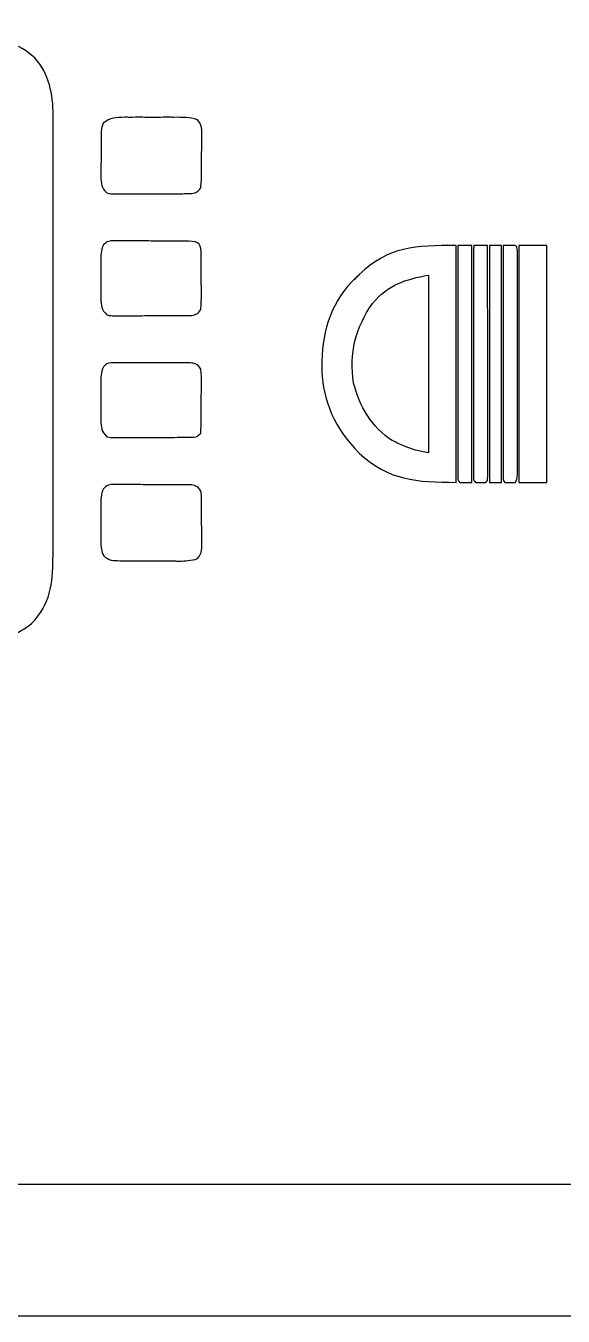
# Model space of a CAD drawing. Header units: millimetres. Extents: x -1.6 to 23.4, y 21.2 to 36.
# Drawn here: x 6.43 to 10.51, y 21.19 to 30.99 of the extents above; entities that cross this region are included whole.
import ezdxf

# ---------------------------------------------------------------- set-up
doc = ezdxf.new("R2010")
doc.units = ezdxf.units.MM
doc.layers.get('0').update_dxf_attribs({"linetype": 'CONTINUOUS'})

msp = doc.modelspace()

# ---------------------------------------------------------------- linework, layer by layer
for points in [[(-1.5704, 36.0423), (23.4296, 36.0423), (23.4296, 21.1923), (-1.5704, 21.1923)], [(-0.5704, 35.0423), (22.4296, 35.0423), (22.4296, 22.1923), (-0.5704, 22.1923)]]:
    msp.add_lwpolyline(points, close=True)
for points in [[(6.4958, 30.7506), (6.3675, 30.8634), (6.2497, 30.8928), (6.0842, 30.8923)], [(6.6363, 30.3142), (6.6356, 30.4728), (6.6056, 30.6287), (6.4958, 30.7506)], [(6.6361, 30.2728), (6.6362, 30.2865), (6.6363, 30.3001), (6.6363, 30.3142)], [(7.1812, 30.299), (7.116, 30.2983), (7.0688, 30.2975), (7.0165, 30.2538)], [(7.2199, 30.2987), (7.2008, 30.2988), (7.2008, 30.2988), (7.1812, 30.299)], [(7.3016, 30.2989), (7.2743, 30.2988), (7.2471, 30.2988), (7.2199, 30.2987)], [(7.4298, 30.2986), (7.3871, 30.2984), (7.3443, 30.2986), (7.3016, 30.2989)], [(7.5138, 30.2988), (7.4858, 30.2989), (7.4578, 30.2988), (7.4298, 30.2986)], [(7.5539, 30.2987), (7.5341, 30.2988), (7.5341, 30.2988), (7.5138, 30.2988)], [(7.7324, 30.2801), (7.6726, 30.2995), (7.6164, 30.2991), (7.5539, 30.2987)], [(6.6362, 30.1307), (6.6363, 30.1781), (6.6362, 30.2255), (6.6361, 30.2728)], [(7.0165, 30.2538), (6.9965, 30.2137), (7.0009, 30.1721), (7.0006, 30.1282)], [(7.7659, 30.1756), (7.7653, 30.2206), (7.7639, 30.2468), (7.7324, 30.2801)], [(6.6361, 29.9999), (6.6361, 30.0435), (6.6361, 30.0871), (6.6362, 30.1307)], [(7.0004, 30.0984), (7.0002, 30.0776), (7.0002, 30.0568), (7.0001, 30.036)], [(7.0006, 30.1282), (7.0005, 30.1184), (7.0004, 30.1085), (7.0004, 30.0984)], [(7.7651, 30.0782), (7.7652, 30.1002), (7.7652, 30.1222), (7.7652, 30.1442)], [(7.7652, 30.1442), (7.7654, 30.1546), (7.7656, 30.165), (7.7659, 30.1756)], [(6.6361, 29.7433), (6.6362, 29.8288), (6.6362, 29.9144), (6.6361, 29.9999)], [(7.0001, 30.036), (7, 30.0043), (6.9996, 29.9725), (6.9991, 29.9407)], [(7.764, 29.9742), (7.764, 30.0089), (7.7645, 30.0435), (7.7651, 30.0782)], [(6.9991, 29.9407), (6.9991, 29.9205), (6.999, 29.9003), (6.9989, 29.8801)], [(7.7635, 29.8738), (7.7636, 29.8845), (7.7637, 29.8953), (7.7638, 29.9063)], [(7.7638, 29.9063), (7.764, 29.9289), (7.764, 29.9516), (7.764, 29.9742)], [(6.9989, 29.8801), (6.9988, 29.8706), (6.9986, 29.8612), (6.9984, 29.8514)], [(6.9984, 29.8514), (6.9987, 29.7955), (7.0034, 29.7646), (7.043, 29.7246)], [(7.7573, 29.7643), (7.7616, 29.8018), (7.7635, 29.8363), (7.7635, 29.8738)], [(6.6359, 29.4419), (6.6359, 29.5423), (6.6359, 29.6428), (6.6361, 29.7433)], [(7.043, 29.7246), (7.0731, 29.718), (7.0731, 29.718), (7.1088, 29.7179)], [(7.1088, 29.7179), (7.1222, 29.7178), (7.1355, 29.7177), (7.1493, 29.7176)], [(7.1493, 29.7176), (7.1637, 29.7177), (7.1782, 29.7179), (7.193, 29.718)], [(7.193, 29.718), (7.2079, 29.718), (7.2227, 29.718), (7.238, 29.718)], [(7.238, 29.718), (7.2693, 29.718), (7.3007, 29.7181), (7.332, 29.7184)], [(7.332, 29.7184), (7.3801, 29.7188), (7.4282, 29.7187), (7.4763, 29.7185)], [(7.4763, 29.7185), (7.5067, 29.7186), (7.5371, 29.7187), (7.5676, 29.7188)], [(7.5676, 29.7188), (7.582, 29.7188), (7.5964, 29.7188), (7.6113, 29.7187)], [(7.6113, 29.7187), (7.6247, 29.7189), (7.6381, 29.7191), (7.6518, 29.7192)], [(7.6518, 29.7192), (7.6695, 29.7193), (7.6695, 29.7193), (7.6875, 29.7195)], [(7.6875, 29.7195), (7.7241, 29.7257), (7.7359, 29.7342), (7.7573, 29.7643)], [(6.6356, 28.9047), (6.6358, 29.0837), (6.6359, 29.2628), (6.6359, 29.4419)], [(7.0192, 29.3302), (6.9959, 29.2878), (6.9976, 29.2467), (6.998, 29.1996)], [(7.0737, 29.3607), (7.043, 29.3542), (7.043, 29.3542), (7.0192, 29.3302)], [(7.1102, 29.3606), (7.0981, 29.3606), (7.0861, 29.3607), (7.0737, 29.3607)], [(7.1517, 29.3608), (7.138, 29.3608), (7.1243, 29.3607), (7.1102, 29.3606)], [(7.1964, 29.3603), (7.1743, 29.3605), (7.1743, 29.3605), (7.1517, 29.3608)], [(7.2897, 29.3601), (7.2586, 29.3602), (7.2275, 29.3602), (7.1964, 29.3603)], [(7.4372, 29.3591), (7.388, 29.3591), (7.3389, 29.3596), (7.2897, 29.3601)], [(7.5333, 29.3589), (7.5013, 29.359), (7.4692, 29.3591), (7.4372, 29.3591)], [(7.5792, 29.3586), (7.5565, 29.3587), (7.5565, 29.3587), (7.5333, 29.3589)], [(7.624, 29.3585), (7.6092, 29.3586), (7.5944, 29.3586), (7.5792, 29.3586)], [(7.6654, 29.358), (7.6449, 29.3583), (7.6449, 29.3583), (7.624, 29.3585)], [(7.7614, 29.2511), (7.7603, 29.3342), (7.7491, 29.3573), (7.6654, 29.358)], [(9.6994, 29.3253), (9.3899, 29.3253), (9.1854, 29.3196), (8.9621, 29.1043)], [(9.6994, 27.5261), (9.6994, 28.1199), (9.6994, 28.7136), (9.6994, 29.3253)], [(9.7126, 29.3253), (9.7123, 29.0927), (9.7121, 28.8601), (9.7119, 28.6274)], [(9.8185, 29.3253), (9.7835, 29.3253), (9.7486, 29.3253), (9.7126, 29.3253)], [(9.8185, 27.5261), (9.8185, 28.1199), (9.8185, 28.7136), (9.8185, 29.3253)], [(9.8317, 29.3253), (9.8314, 29.0927), (9.8312, 28.8601), (9.831, 28.6274)], [(9.9375, 29.3253), (9.9026, 29.3253), (9.8677, 29.3253), (9.8317, 29.3253)], [(9.9382, 28.6594), (9.9381, 28.8814), (9.9378, 29.1033), (9.9375, 29.3253)], [(10.0434, 29.3253), (10.0128, 29.3253), (9.9822, 29.3253), (9.9508, 29.3253)], [(9.9508, 29.3253), (9.9508, 28.7316), (9.9508, 28.1379), (9.9508, 27.5261)], [(10.0434, 27.5261), (10.0434, 28.1199), (10.0434, 28.7136), (10.0434, 29.3253)], [(10.0566, 29.3253), (10.0563, 29.0927), (10.056, 28.8601), (10.0559, 28.6274)], [(10.1021, 29.3261), (10.0871, 29.3259), (10.0721, 29.3256), (10.0566, 29.3253)], [(10.1641, 29.2831), (10.1613, 29.332), (10.1531, 29.3252), (10.1021, 29.3261)], [(10.3873, 29.3253), (10.3175, 29.3253), (10.2476, 29.3253), (10.1757, 29.3253)], [(10.1757, 29.3253), (10.1757, 28.7316), (10.1757, 28.1379), (10.1757, 27.5261)], [(10.3873, 27.5261), (10.3873, 28.1199), (10.3873, 28.7136), (10.3873, 29.3253)], [(7.7613, 29.2194), (7.7613, 29.2299), (7.7613, 29.2403), (7.7614, 29.2511)], [(7.7616, 29.1533), (7.7615, 29.1754), (7.7614, 29.1974), (7.7613, 29.2194)], [(10.1641, 29.2439), (10.1641, 29.2568), (10.1641, 29.2697), (10.1641, 29.2831)], [(10.1642, 29.1991), (10.1642, 29.2212), (10.1642, 29.2212), (10.1641, 29.2439)], [(6.998, 29.1996), (6.998, 29.1898), (6.9979, 29.18), (6.9979, 29.1699)], [(6.9979, 29.1699), (6.9979, 29.1493), (6.9979, 29.1286), (6.9981, 29.108)], [(7.7618, 29.0489), (7.7615, 29.0837), (7.7615, 29.1185), (7.7616, 29.1533)], [(10.1641, 29.1495), (10.1642, 29.1658), (10.1642, 29.1822), (10.1642, 29.1991)], [(10.1642, 28.9856), (10.1643, 29.0403), (10.1642, 29.0949), (10.1641, 29.1495)], [(6.9981, 29.108), (6.9983, 29.0765), (6.9981, 29.0449), (6.9979, 29.0134)], [(6.9979, 29.0134), (6.9979, 28.9933), (6.9979, 28.9732), (6.998, 28.9532)], [(7.7622, 28.9808), (7.7621, 29.0035), (7.762, 29.0262), (7.7618, 29.0489)], [(8.9042, 29.0473), (8.7324, 28.8722), (8.6769, 28.6405), (8.6766, 28.4028)], [(8.9321, 29.074), (8.9229, 29.0652), (8.9137, 29.0564), (8.9042, 29.0473)], [(8.9621, 29.1043), (8.9473, 29.0893), (8.9473, 29.0893), (8.9321, 29.074)], [(9.0639, 28.8859), (9.1775, 29.0261), (9.3137, 29.0688), (9.4877, 29.1004)], [(9.4877, 29.1004), (9.4877, 28.6551), (9.4877, 28.2098), (9.4877, 27.751)], [(6.998, 28.9532), (6.9979, 28.9391), (6.9979, 28.9391), (6.9978, 28.9247)], [(6.9978, 28.9247), (6.9986, 28.8692), (7.0038, 28.8383), (7.043, 28.7985)], [(7.7573, 28.8382), (7.7611, 28.8759), (7.7626, 28.9106), (7.7621, 28.9482)], [(7.7621, 28.9482), (7.7622, 28.959), (7.7622, 28.9697), (7.7622, 28.9808)], [(10.1642, 28.8386), (10.1642, 28.8876), (10.1642, 28.9366), (10.1642, 28.9856)], [(6.6353, 28.3819), (6.6353, 28.5562), (6.6354, 28.7304), (6.6356, 28.9047)], [(7.6875, 28.7934), (7.7241, 28.7996), (7.736, 28.8082), (7.7573, 28.8382)], [(8.9189, 28.2802), (8.8845, 28.5075), (8.9314, 28.698), (9.0639, 28.8859)], [(10.1642, 28.5925), (10.1642, 28.6745), (10.1642, 28.7566), (10.1642, 28.8386)], [(7.043, 28.7985), (7.0731, 28.7919), (7.0731, 28.7919), (7.1088, 28.7919)], [(7.1088, 28.7919), (7.1222, 28.7918), (7.1355, 28.7917), (7.1493, 28.7915)], [(7.1493, 28.7915), (7.1637, 28.7917), (7.1782, 28.7918), (7.193, 28.792)], [(7.193, 28.792), (7.2079, 28.792), (7.2227, 28.7919), (7.238, 28.7919)], [(7.238, 28.7919), (7.2693, 28.7919), (7.3007, 28.7921), (7.332, 28.7924)], [(7.332, 28.7924), (7.3801, 28.7928), (7.4282, 28.7926), (7.4763, 28.7925)], [(7.4763, 28.7925), (7.5067, 28.7926), (7.5371, 28.7927), (7.5676, 28.7928)], [(7.5676, 28.7928), (7.582, 28.7928), (7.5964, 28.7927), (7.6113, 28.7927)], [(7.6113, 28.7927), (7.6247, 28.7929), (7.6381, 28.793), (7.6518, 28.7932)], [(7.6518, 28.7932), (7.6695, 28.7933), (7.6695, 28.7933), (7.6875, 28.7934)], [(9.7119, 28.6274), (9.7119, 28.5194), (9.7118, 28.4114), (9.7116, 28.3034)], [(9.831, 28.6274), (9.8309, 28.5194), (9.8308, 28.4114), (9.8307, 28.3034)], [(9.9385, 28.3358), (9.9383, 28.4436), (9.9383, 28.5515), (9.9382, 28.6594)], [(10.0559, 28.6274), (10.0558, 28.5194), (10.0557, 28.4114), (10.0556, 28.3034)], [(10.1641, 28.3056), (10.1641, 28.4013), (10.1641, 28.4969), (10.1642, 28.5925)], [(7.0731, 28.4348), (7.043, 28.4281), (7.043, 28.4281), (7.0193, 28.4042)], [(7.1088, 28.4348), (7.0911, 28.4348), (7.0911, 28.4348), (7.0731, 28.4348)], [(7.1493, 28.4351), (7.1359, 28.435), (7.1226, 28.4349), (7.1088, 28.4348)], [(7.193, 28.4347), (7.1714, 28.4349), (7.1714, 28.4349), (7.1493, 28.4351)], [(7.2843, 28.4347), (7.2539, 28.4347), (7.2235, 28.4347), (7.193, 28.4347)], [(7.4286, 28.434), (7.3805, 28.4339), (7.3324, 28.4343), (7.2843, 28.4347)], [(7.5227, 28.4341), (7.4913, 28.4342), (7.4599, 28.4341), (7.4286, 28.434)], [(7.5676, 28.4339), (7.5528, 28.4339), (7.5379, 28.434), (7.5227, 28.4341)], [(7.6113, 28.434), (7.5969, 28.4339), (7.5825, 28.4339), (7.5676, 28.4339)], [(7.6518, 28.4335), (7.6318, 28.4337), (7.6318, 28.4337), (7.6113, 28.434)], [(7.7413, 28.411), (7.71, 28.4336), (7.6903, 28.4332), (7.6518, 28.4335)], [(6.6353, 28.3493), (6.6353, 28.3601), (6.6353, 28.3708), (6.6353, 28.3819)], [(6.6353, 28.3168), (6.6353, 28.3275), (6.6353, 28.3383), (6.6353, 28.3493)], [(7.0193, 28.4042), (6.9958, 28.3618), (6.9976, 28.3207), (6.998, 28.2735)], [(7.7625, 28.31), (7.7619, 28.382), (7.7619, 28.382), (7.7413, 28.411)], [(8.6766, 28.4028), (8.6802, 28.1442), (8.7799, 27.9316), (8.9616, 27.7477)], [(9.9388, 28.0514), (9.9387, 28.1462), (9.9386, 28.241), (9.9385, 28.3358)], [(6.6351, 27.7187), (6.6353, 27.918), (6.6353, 28.1174), (6.6353, 28.3168)], [(6.998, 28.2735), (6.998, 28.2637), (6.9979, 28.2539), (6.9979, 28.2439)], [(6.9979, 28.2439), (6.9979, 28.2232), (6.9979, 28.2026), (6.9981, 28.182)], [(7.7621, 28.2784), (7.7623, 28.2888), (7.7624, 28.2993), (7.7625, 28.31)], [(7.7621, 28.2122), (7.7622, 28.2343), (7.7622, 28.2564), (7.7621, 28.2784)], [(9.2126, 27.8443), (9.0606, 27.9369), (8.9614, 28.1114), (8.9189, 28.2802)], [(9.7116, 28.3034), (9.7115, 28.2093), (9.7114, 28.1152), (9.7114, 28.0211)], [(9.8307, 28.3034), (9.8306, 28.2093), (9.8305, 28.1152), (9.8305, 28.0211)], [(10.0556, 28.3034), (10.0555, 28.2093), (10.0554, 28.1152), (10.0553, 28.0211)], [(10.1642, 28.0577), (10.1642, 28.1404), (10.1642, 28.223), (10.1641, 28.3056)], [(6.9981, 28.182), (6.9983, 28.1504), (6.9981, 28.1189), (6.9979, 28.0874)], [(7.7615, 28.1079), (7.7615, 28.1427), (7.7618, 28.1775), (7.7621, 28.2122)], [(6.9979, 28.0874), (6.9979, 28.0673), (6.9979, 28.0472), (6.998, 28.0271)], [(7.7613, 28.0072), (7.7614, 28.018), (7.7614, 28.0287), (7.7615, 28.0397)], [(7.7615, 28.0397), (7.7616, 28.0625), (7.7616, 28.0852), (7.7615, 28.1079)], [(9.9389, 27.9013), (9.9388, 27.9514), (9.9388, 28.0014), (9.9388, 28.0514)], [(10.1642, 27.9101), (10.1642, 27.9593), (10.1642, 28.0085), (10.1642, 28.0577)], [(6.998, 28.0271), (6.9979, 28.013), (6.9979, 28.013), (6.9978, 27.9986)], [(6.9978, 27.9986), (6.9986, 27.9432), (7.0037, 27.9122), (7.043, 27.8725)], [(7.7573, 27.899), (7.7601, 27.9355), (7.7614, 27.9707), (7.7613, 28.0072)], [(9.7114, 28.0211), (9.7114, 27.9712), (9.7113, 27.9214), (9.7112, 27.8715)], [(9.8305, 28.0211), (9.8304, 27.9712), (9.8304, 27.9214), (9.8303, 27.8715)], [(10.0553, 28.0211), (10.0553, 27.9712), (10.0553, 27.9214), (10.0552, 27.8715)], [(7.043, 27.8725), (7.0737, 27.866), (7.0737, 27.866), (7.1102, 27.8661)], [(7.1102, 27.8661), (7.1239, 27.866), (7.1376, 27.8659), (7.1517, 27.8658)], [(7.1517, 27.8658), (7.1664, 27.866), (7.1812, 27.8662), (7.1964, 27.8664)], [(7.1964, 27.8664), (7.2115, 27.8664), (7.2267, 27.8664), (7.2423, 27.8664)], [(7.2423, 27.8664), (7.2743, 27.8665), (7.3064, 27.8667), (7.3384, 27.8671)], [(7.3384, 27.8671), (7.3876, 27.8675), (7.4368, 27.8676), (7.486, 27.8676)], [(7.486, 27.8676), (7.517, 27.8677), (7.5481, 27.8679), (7.5792, 27.8681)], [(7.5792, 27.8681), (7.6014, 27.8681), (7.6014, 27.8681), (7.624, 27.8681)], [(7.624, 27.8681), (7.6377, 27.8683), (7.6513, 27.8685), (7.6654, 27.8687)], [(7.6654, 27.8687), (7.6834, 27.8688), (7.6834, 27.8688), (7.7019, 27.869)], [(7.7019, 27.869), (7.7309, 27.8725), (7.7309, 27.8725), (7.7573, 27.899)], [(9.2587, 27.8213), (9.2435, 27.8289), (9.2282, 27.8365), (9.2126, 27.8443)], [(9.7112, 27.8715), (9.7111, 27.816), (9.7111, 27.7604), (9.7111, 27.7048)], [(9.8303, 27.8715), (9.8302, 27.816), (9.8302, 27.7604), (9.8302, 27.7048)], [(9.939, 27.7576), (9.939, 27.8055), (9.939, 27.8534), (9.9389, 27.9013)], [(10.0552, 27.8715), (10.0551, 27.816), (10.0551, 27.7604), (10.0551, 27.7048)], [(10.1642, 27.7689), (10.1643, 27.816), (10.1642, 27.863), (10.1642, 27.9101)], [(8.9616, 27.7477), (9.183, 27.5415), (9.3989, 27.5261), (9.6994, 27.5261)], [(9.4877, 27.751), (9.3663, 27.7751), (9.3663, 27.7751), (9.2587, 27.8213)], [(9.939, 27.7048), (9.939, 27.7222), (9.939, 27.7397), (9.939, 27.7576)], [(10.1641, 27.7169), (10.1642, 27.7341), (10.1642, 27.7512), (10.1642, 27.7689)], [(6.6351, 27.5079), (6.6351, 27.5781), (6.6351, 27.6484), (6.6351, 27.7187)], [(9.7111, 27.7048), (9.7111, 27.6882), (9.711, 27.6715), (9.711, 27.6544)], [(9.711, 27.6544), (9.711, 27.6393), (9.711, 27.6243), (9.711, 27.6088)], [(9.8302, 27.7048), (9.8301, 27.6882), (9.8301, 27.6715), (9.83, 27.6544)], [(9.83, 27.6544), (9.8301, 27.6393), (9.8301, 27.6243), (9.8301, 27.6088)], [(9.9392, 27.6544), (9.9391, 27.671), (9.9391, 27.6877), (9.939, 27.7048)], [(9.9391, 27.6088), (9.9391, 27.6238), (9.9392, 27.6389), (9.9392, 27.6544)], [(10.0551, 27.7048), (10.055, 27.6882), (10.055, 27.6715), (10.0549, 27.6544)], [(10.0549, 27.6544), (10.055, 27.6393), (10.055, 27.6243), (10.055, 27.6088)], [(10.1642, 27.6674), (10.1642, 27.6837), (10.1642, 27.7001), (10.1641, 27.7169)], [(10.1641, 27.6225), (10.1641, 27.6373), (10.1642, 27.6521), (10.1642, 27.6674)], [(9.711, 27.6088), (9.711, 27.5956), (9.711, 27.5825), (9.711, 27.5689)], [(9.711, 27.5689), (9.7126, 27.5394), (9.7126, 27.5394), (9.7259, 27.5261)], [(9.8301, 27.6088), (9.8301, 27.5956), (9.8301, 27.5825), (9.8301, 27.5689)], [(9.8301, 27.5689), (9.8317, 27.5394), (9.8317, 27.5394), (9.8449, 27.5261)], [(9.9243, 27.5261), (9.9375, 27.5394), (9.9375, 27.5394), (9.9392, 27.5689)], [(9.9392, 27.5689), (9.9391, 27.5821), (9.9391, 27.5952), (9.9391, 27.6088)], [(10.055, 27.6088), (10.055, 27.5956), (10.055, 27.5825), (10.055, 27.5689)], [(10.055, 27.5689), (10.0566, 27.5394), (10.0566, 27.5394), (10.0698, 27.5261)], [(10.1492, 27.5261), (10.1662, 27.5602), (10.1641, 27.5844), (10.1641, 27.6225)], [(6.6349, 27.2486), (6.635, 27.335), (6.6351, 27.4215), (6.6351, 27.5079)], [(7.0193, 27.4781), (6.9958, 27.4358), (6.9976, 27.3946), (6.998, 27.3475)], [(7.0731, 27.5087), (7.043, 27.5021), (7.043, 27.5021), (7.0193, 27.4781)], [(7.1088, 27.5087), (7.0911, 27.5087), (7.0911, 27.5087), (7.0731, 27.5087)], [(7.1493, 27.5091), (7.1359, 27.509), (7.1226, 27.5088), (7.1088, 27.5087)], [(7.193, 27.5086), (7.1714, 27.5089), (7.1714, 27.5089), (7.1493, 27.5091)], [(7.2843, 27.5087), (7.2539, 27.5087), (7.2235, 27.5087), (7.193, 27.5086)], [(7.4286, 27.508), (7.3805, 27.5079), (7.3324, 27.5083), (7.2843, 27.5087)], [(7.5227, 27.508), (7.4913, 27.5081), (7.4599, 27.5081), (7.4286, 27.508)], [(7.5676, 27.5078), (7.5528, 27.5079), (7.5379, 27.508), (7.5227, 27.508)], [(7.6113, 27.5079), (7.5969, 27.5079), (7.5825, 27.5079), (7.5676, 27.5078)], [(7.6518, 27.5074), (7.6318, 27.5077), (7.6318, 27.5077), (7.6113, 27.5079)], [(7.7413, 27.485), (7.71, 27.5076), (7.6903, 27.5072), (7.6518, 27.5074)], [(7.7635, 27.3843), (7.762, 27.4559), (7.762, 27.4559), (7.7413, 27.485)], [(9.7259, 27.5261), (9.7564, 27.5261), (9.787, 27.5261), (9.8185, 27.5261)], [(9.8449, 27.5261), (9.8846, 27.5245), (9.8846, 27.5245), (9.9243, 27.5261)], [(9.9508, 27.5261), (9.9813, 27.5261), (10.0119, 27.5261), (10.0434, 27.5261)], [(10.0698, 27.5261), (10.0963, 27.5256), (10.1227, 27.5256), (10.1492, 27.5261)], [(10.1757, 27.5261), (10.2455, 27.5261), (10.3154, 27.5261), (10.3873, 27.5261)], [(6.998, 27.3475), (6.998, 27.3377), (6.9979, 27.3279), (6.9979, 27.3178)], [(7.7635, 27.3528), (7.7635, 27.3632), (7.7635, 27.3736), (7.7635, 27.3843)], [(7.7641, 27.2869), (7.7639, 27.3088), (7.7637, 27.3308), (7.7635, 27.3528)], [(6.9979, 27.3178), (6.9979, 27.2972), (6.9979, 27.2765), (6.9981, 27.2559)], [(6.9981, 27.2559), (6.9983, 27.2244), (6.9981, 27.1929), (6.9979, 27.1613)], [(7.7645, 27.1829), (7.764, 27.2175), (7.764, 27.2522), (7.7641, 27.2869)], [(6.6348, 27.1421), (6.6348, 27.1776), (6.6349, 27.2131), (6.6349, 27.2486)], [(6.9979, 27.1613), (6.9979, 27.1412), (6.9979, 27.1212), (6.998, 27.1011)], [(7.7652, 27.1149), (7.7651, 27.1376), (7.7649, 27.1602), (7.7645, 27.1829)], [(6.6347, 26.9936), (6.6348, 27.0431), (6.6348, 27.0926), (6.6348, 27.1421)], [(6.998, 27.1011), (6.9979, 27.087), (6.9979, 27.087), (6.9978, 27.0726)], [(6.9978, 27.0726), (6.9983, 27.0318), (7.0011, 27.0033), (7.021, 26.9674)], [(7.7324, 26.9465), (7.7707, 26.9871), (7.7663, 27.0296), (7.7652, 27.0825)], [(7.7652, 27.0825), (7.7652, 27.0932), (7.7652, 27.1039), (7.7652, 27.1149)], [(6.6346, 26.9488), (6.6347, 26.9636), (6.6347, 26.9784), (6.6347, 26.9936)], [(7.021, 26.9674), (7.0577, 26.9324), (7.0937, 26.9315), (7.142, 26.9311)], [(6.4731, 26.4553), (6.6127, 26.5983), (6.6349, 26.7587), (6.6346, 26.9488)], [(7.142, 26.9311), (7.1539, 26.931), (7.1659, 26.9308), (7.1782, 26.9307)], [(7.1782, 26.9307), (7.1911, 26.9307), (7.204, 26.9306), (7.2173, 26.9305)], [(7.2173, 26.9305), (7.2373, 26.9304), (7.2373, 26.9304), (7.2576, 26.9303)], [(7.2576, 26.9303), (7.2857, 26.9302), (7.3139, 26.9301), (7.342, 26.9301)], [(7.342, 26.9301), (7.385, 26.9299), (7.428, 26.9295), (7.471, 26.9291)], [(7.471, 26.9291), (7.4983, 26.929), (7.5257, 26.9289), (7.553, 26.9289)], [(7.553, 26.9289), (7.5723, 26.9286), (7.5723, 26.9286), (7.5919, 26.9284)], [(7.5919, 26.9284), (7.6425, 26.9286), (7.6841, 26.9309), (7.7324, 26.9465)], [(6.1201, 26.3309), (6.2537, 26.3322), (6.3696, 26.3691), (6.4731, 26.4553)]]:
    msp.add_open_spline(points, degree=3)

doc.saveas('drawing.dxf')
